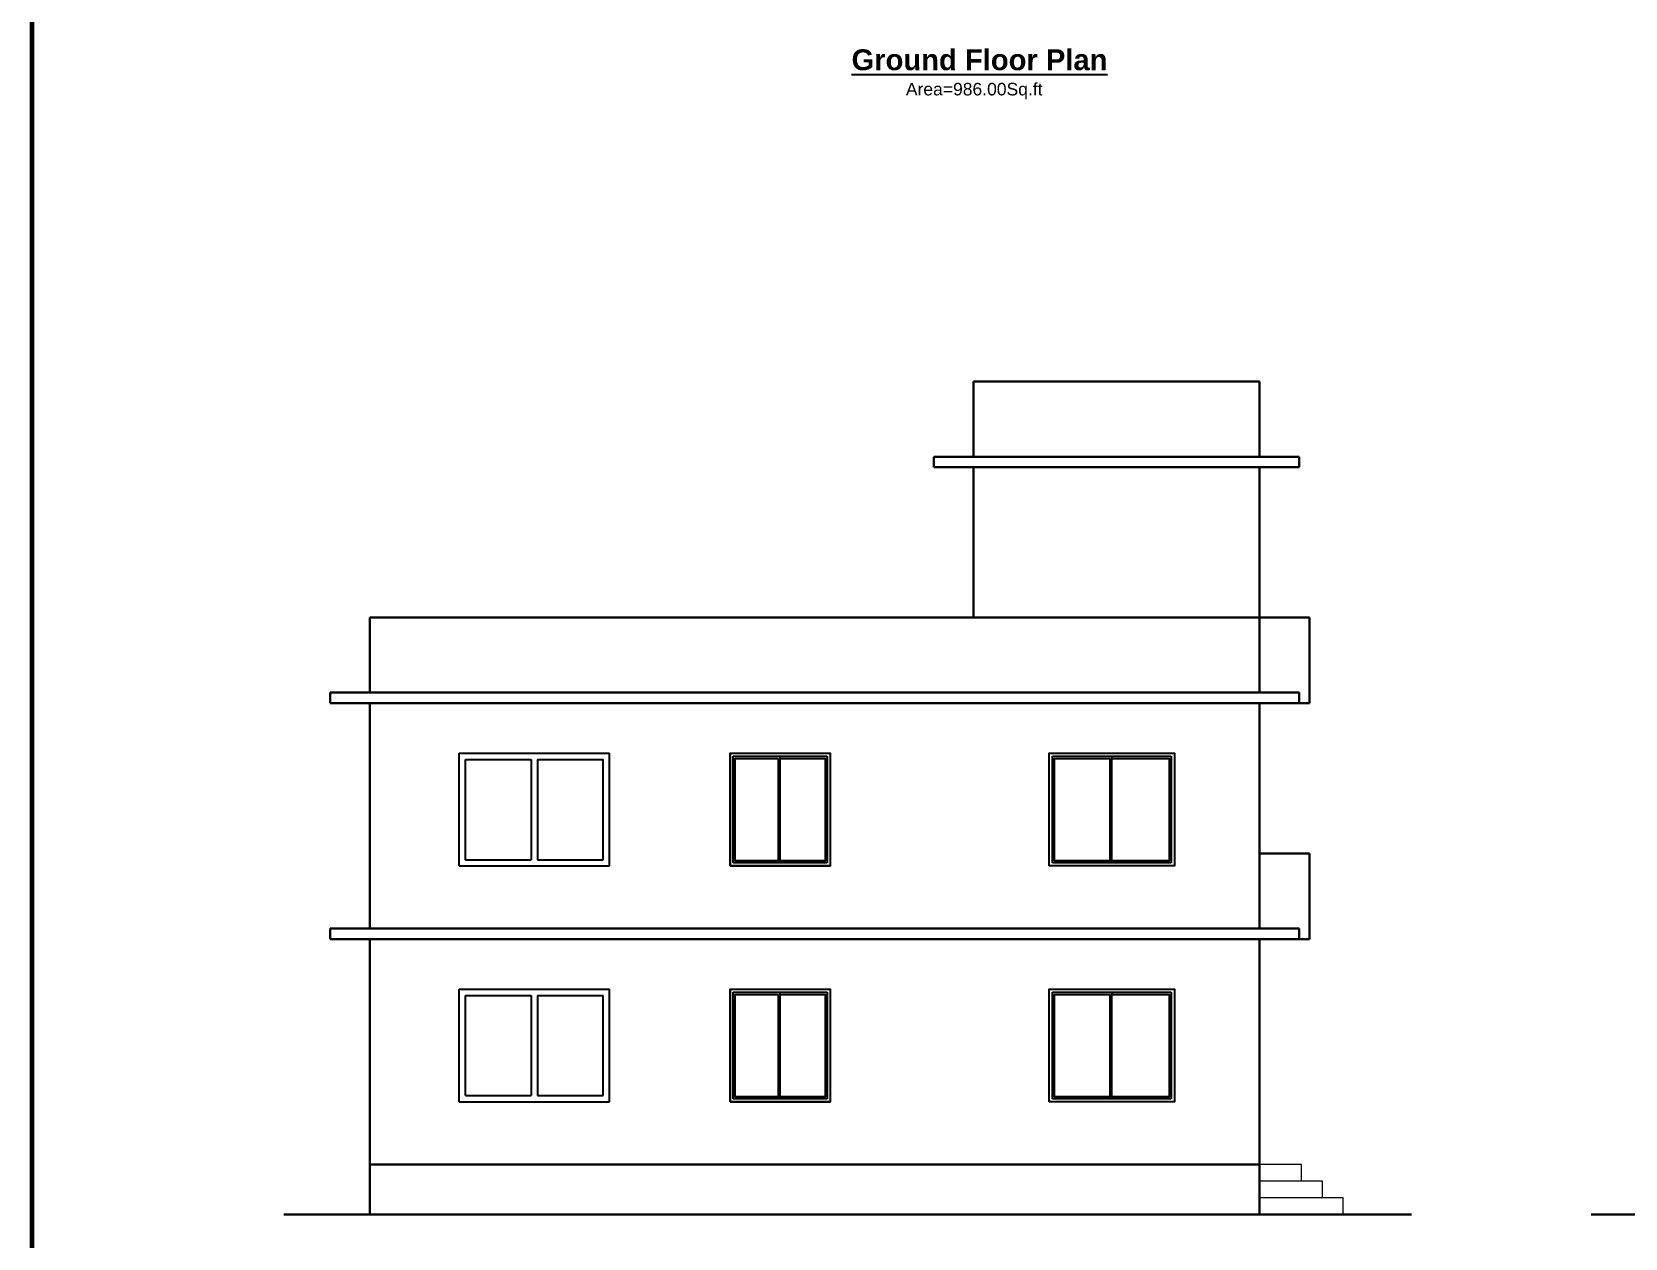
# Model space of a CAD drawing. Header units: feet. Extents: x 28652 to 66086, y -6769 to -640.
# Drawn here: x 47892 to 48655, y -5862 to -5285 of the extents above; entities that cross this region are included whole.
import ezdxf

# ---------------------------------------------------------------- set-up
doc = ezdxf.new("R2010")
doc.units = ezdxf.units.FT
doc.header["$LTSCALE"] = 50
doc.header["$MEASUREMENT"] = 0
doc.layers.add('Door & Windows', color=92, linetype='Continuous')
doc.layers.add('Text', color=7, linetype='Continuous')
for name, color, linetype, lineweight in [('elevation', 201, 'Continuous', 30), ('SHEETS', 7, 'Continuous', 60), ('stair', 140, 'Continuous', 18)]:
    doc.layers.add(name, color=color, linetype=linetype, lineweight=lineweight)
doc.styles.add('1@1000', font='arial.ttf', dxfattribs={"height": 60})

# ---------------------------------------------------------------- blocks, each defined once
blk = doc.blocks.new('*U44')
for p, q in [((1.5, 1.5), (1.5, 52.5)), ((1.5, 52.5), (24, 52.5)), ((24, 1.5), (24, 52.5)), ((24, 52.5), (46.5, 52.5)), ((46.5, 52.5), (46.5, 1.5)), ((24, 1.5), (1.5, 1.5)), ((46.5, 1.5), (24, 1.5))]:
    blk.add_line(p, q)
blk.add_lwpolyline([(0, 0), (0, 54), (48, 54), (48, 0)], close=True)
for points in [[(23, 51.5), (23, 2.5), (2.5, 2.5), (2.5, 51.5), (23, 51.5)], [(24, 51.5), (45.5, 51.5), (45.5, 2.5), (24, 2.5)]]:
    blk.add_lwpolyline(points)
blk = doc.blocks.new('*U45')
for p, q in [((1.5, 1.5), (1.5, 52.5)), ((1.5, 52.5), (30, 52.5)), ((30, 1.5), (30, 52.5)), ((30, 52.5), (58.5, 52.5)), ((58.5, 52.5), (58.5, 1.5)), ((30, 1.5), (1.5, 1.5)), ((58.5, 1.5), (30, 1.5))]:
    blk.add_line(p, q)
blk.add_lwpolyline([(0, 0), (0, 54), (60, 54), (60, 0)], close=True)
for points in [[(29, 51.5), (29, 2.5), (2.5, 2.5), (2.5, 51.5), (29, 51.5)], [(30, 51.5), (57.5, 51.5), (57.5, 2.5), (30, 2.5)]]:
    blk.add_lwpolyline(points)

msp = doc.modelspace()

# ---------------------------------------------------------------- linework, layer by layer
at = {"layer": 'Door & Windows'}
for p, q in [((48096.83, -5630.21), (48168.83, -5630.21)), ((48096.83, -5684.21), (48096.83, -5630.21)), ((48168.83, -5684.21), (48168.83, -5630.21)), ((48226.64, -5630.21), (48274.64, -5630.21)), ((48226.64, -5630.21), (48226.64, -5684.21)), ((48274.64, -5630.21), (48274.64, -5684.21)), ((48099.83, -5633.21), (48131.33, -5633.21)), ((48099.83, -5681.21), (48099.83, -5633.21)), ((48131.33, -5633.21), (48131.33, -5681.21)), ((48134.33, -5633.21), (48165.83, -5633.21)), ((48134.33, -5633.21), (48134.33, -5681.21)), ((48165.83, -5681.21), (48165.83, -5633.21)), ((48096.83, -5684.21), (48168.83, -5684.21)), ((48099.83, -5681.21), (48131.33, -5681.21)), ((48134.33, -5681.21), (48165.83, -5681.21)), ((48226.64, -5684.21), (48274.64, -5684.21)), ((48096.83, -5743.21), (48168.83, -5743.21)), ((48096.83, -5797.21), (48096.83, -5743.21)), ((48099.83, -5746.21), (48131.33, -5746.21)), ((48099.83, -5794.21), (48099.83, -5746.21)), ((48131.33, -5746.21), (48131.33, -5794.21)), ((48134.33, -5746.21), (48165.83, -5746.21)), ((48134.33, -5746.21), (48134.33, -5794.21)), ((48165.83, -5794.21), (48165.83, -5746.21)), ((48168.83, -5797.21), (48168.83, -5743.21)), ((48226.64, -5743.21), (48274.64, -5743.21)), ((48226.64, -5743.21), (48226.64, -5797.21)), ((48274.64, -5743.21), (48274.64, -5797.21)), ((48096.83, -5797.21), (48168.83, -5797.21)), ((48099.83, -5794.21), (48131.33, -5794.21)), ((48134.33, -5794.21), (48165.83, -5794.21)), ((48226.64, -5797.21), (48274.64, -5797.21))]:
    msp.add_line(p, q, dxfattribs=at)
at = {"layer": 'elevation'}
for p, q in [((48343.25, -5452.21), (48480.25, -5452.21)), ((48343.25, -5452.21), (48343.25, -5488.21)), ((48480.25, -5452.21), (48480.25, -5488.21)), ((48324.25, -5488.21), (48499.25, -5488.21)), ((48324.25, -5493.21), (48324.25, -5488.21)), ((48324.25, -5493.21), (48499.25, -5493.21)), ((48343.25, -5493.21), (48343.25, -5565.21)), ((48480.25, -5493.21), (48480.25, -5601.21)), ((48499.25, -5488.21), (48499.25, -5493.21)), ((48054.02, -5565.21), (48054.02, -5601.21)), ((48054.02, -5565.21), (48480.25, -5565.21)), ((48480.25, -5565.21), (48504.25, -5565.21)), ((48504.25, -5565.21), (48504.25, -5606.21)), ((48035.02, -5601.21), (48499.25, -5601.21)), ((48035.02, -5601.21), (48035.02, -5606.21)), ((48499.25, -5606.21), (48499.25, -5601.21)), ((48035.02, -5606.21), (48499.25, -5606.21)), ((48054.02, -5606.21), (48054.02, -5714.21)), ((48480.25, -5606.21), (48480.25, -5714.21)), ((48480.25, -5678.21), (48504.25, -5678.21)), ((48504.25, -5678.21), (48504.25, -5719.21)), ((48035.02, -5714.21), (48499.25, -5714.21)), ((48035.02, -5714.21), (48035.02, -5719.21)), ((48054.02, -5714.21), (48497.98, -5714.21)), ((48499.25, -5719.21), (48499.25, -5714.21)), ((48035.02, -5719.21), (48499.25, -5719.21)), ((48054.02, -5719.21), (48054.02, -5851.21)), ((48480.25, -5719.21), (48480.25, -5851.21)), ((48054.02, -5827.21), (48480.25, -5827.21)), ((48012.84, -5851.21), (48553.07, -5851.21)), ((48639.11, -5851.21), (49179.34, -5851.21))]:
    msp.add_line(p, q, dxfattribs=at)
for points in [[(48499.25, -5606.21), (48504.25, -5606.21)], [(48499.25, -5719.21), (48504.25, -5719.21)]]:
    msp.add_lwpolyline(points, dxfattribs=at)
at = {"layer": 'SHEETS'}
msp.add_line((47892.14, -4620.08), (47892.14, -6768.98), dxfattribs=at)
at = {"layer": 'stair'}
for p, q in [((48500.39, -5827.21), (48480.25, -5827.21)), ((48500.39, -5835.21), (48480.25, -5835.21)), ((48510.39, -5843.21), (48480.25, -5843.21))]:
    msp.add_line(p, q, dxfattribs=at)
msp.add_lwpolyline([(48520.39, -5851.21), (48520.39, -5843.21), (48510.39, -5843.21), (48510.39, -5835.21), (48500.39, -5835.21), (48500.39, -5827.21)], dxfattribs=at)

# ---------------------------------------------------------------- block references
at = {"layer": 'Door & Windows'}
for name, p in [('*U44', (48226.64, -5684.21)), ('*U45', (48379.53, -5684.21)), ('*U44', (48226.64, -5797.21)), ('*U45', (48379.53, -5797.21))]:
    msp.add_blockref(name, p, dxfattribs=at)

# ---------------------------------------------------------------- texts
at = {"layer": 'Text', "attachment_point": 1, "style": '1@1000'}
for s, width, insert, char_height in [('{\\fArial|b1|i0|c0|p34;\\LGround Floor Plan}', 152.0107, (48284.83, -5293.09), 10), ('Area=986.00Sq.ft', 73.9895, (48310.85, -5309.17), 6)]:
    msp.add_mtext_dynamic_manual_height_columns(s, width=width, gutter_width=300, heights=[0], dxfattribs=dict(at, insert=insert, char_height=char_height))

doc.saveas('drawing.dxf')
